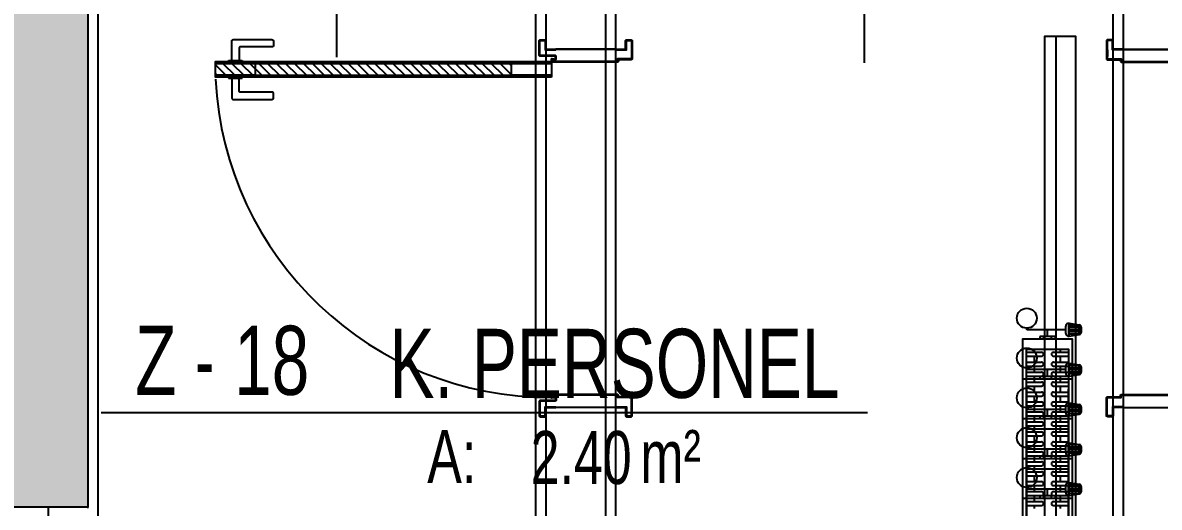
# Model space of a CAD drawing. Header units: inches. Extents: x 21 to 38546, y 13 to 15001.
# Drawn here: x 5295.4 to 5580.8, y 2432 to 2553.7 of the extents above; entities that cross this region are included whole.
import ezdxf
from ezdxf.enums import TextEntityAlignment as Align

# ---------------------------------------------------------------- set-up
doc = ezdxf.new("R2010")
doc.units = ezdxf.units.IN
doc.header["$MEASUREMENT"] = 0
doc.set_wipeout_variables(frame=1)
doc.linetypes.add('DOT', pattern=[6.35, 0, -6.35])
for name, color, linetype in [('pex_boru_dönüş', 5, 'Continuous'), ('pex_boru_gidiş', 1, 'Continuous'), ('RAST-IST-RADYATÖR-DİNAMİK BLOK', 83, 'Continuous')]:
    doc.layers.add(name, color=color, linetype=linetype)
for name, color, linetype, lineweight in [('Z_MİM_-KM-AREA-IDEN', 8, 'Continuous', 25), ('Z_MİM_-KM-BEAM-RAY', 8, 'DOT', 25), ('Z_MİM_-KM-DOOR', 8, 'Continuous', 25), ('Z_MİM_-KM-DOOR-1', 8, 'Continuous', 25), ('Z_MİM_-KM-DOOR-FRAM', 8, 'Continuous', 25), ('Z_MİM_-KM-GLAZ', 8, 'Continuous', 25), ('Z_MİM_-KM-GLAZ-IDEN', 8, 'Continuous', 25), ('Z_MİM_-KM-PATTERN-00', 8, 'Continuous', 25), ('Z_MİM_-KM-PATTERN-STRC', 8, 'Continuous', 25), ('Z_MİM_-KM-STRC-CONCRETE', 8, 'Continuous', 25), ('Z_MİM_-KM-WALL', 8, 'Continuous', 25), ('Z_MİM_-KM-WALL-PLASTER', 8, 'Continuous', 25)]:
    doc.layers.add(name, color=color, linetype=linetype, lineweight=lineweight)
doc.styles.add('Arial_4', font='arial.ttf', dxfattribs={"height": 10})
doc.styles.add('MAH', font='arial.ttf', dxfattribs={"width": 0.8, "height": 17.5})
pattern_1 = [(45, (0, 0), (-1.122532, 1.122532), [])]

# ---------------------------------------------------------------- blocks, each defined once
blk = doc.blocks.new('-KM_Kolon_ZK')
at = {"layer": 'Z_MİM_-KM-PATTERN-STRC'}
blk.add_hatch(color=256, dxfattribs=at).paths.add_polyline_path([(1955, 1600), (1980, 1600), (1980, 1450), (1955, 1450)], flags=0)
at = {"layer": 'Z_MİM_-KM-STRC-CONCRETE'}
blk.add_lwpolyline([(1955, 1600), (1980, 1600), (1980, 1450), (1955, 1450)], close=True, dxfattribs=at)
blk = doc.blocks.new('*U145')
at = {"layer": 'Z_MİM_-KM-PATTERN-00'}
h = blk.add_hatch(dxfattribs=at)
h.set_pattern_fill('ANSI31', color=256, scale=0.5, angle=180, style=0)
h.set_pattern_definition(pattern_1)
h.paths.add_polyline_path([(-93.4, -31.1), (-93.4, -105.48), (-96.4, -105.48), (-96.4, -31.1)])
at = {"layer": 'Z_MİM_-KM-DOOR-1'}
for p, q in [((-96.4, -95.48), (-96.4, -31.1)), ((-93.4, -95.48), (-93.4, -31.1)), ((-97.08, -98.75), (-96.9, -98.75)), ((-97.08, -102.21), (-97.08, -98.75)), ((-92.72, -98.75), (-92.9, -98.75)), ((-92.72, -102.21), (-92.72, -98.75)), ((-96.9, -102.21), (-97.08, -102.21)), ((-92.9, -102.21), (-92.72, -102.21))]:
    blk.add_line(p, q, dxfattribs=at)
for points in [[(-97.08, -101.39), (-102, -101.39, -0.414214), (-102.36, -101.03), (-102.36, -91.29, -0.414214), (-102, -90.92), (-100.91, -90.92, -0.414214), (-100.54, -91.29), (-100.54, -99.21, 0.414214), (-100.18, -99.57), (-97.08, -99.57)], [(-92.72, -101.39), (-87.71, -101.39, 0.414214), (-87.35, -101.03), (-87.35, -91.29, 0.414214), (-87.71, -90.92), (-88.8, -90.92, 0.414214), (-89.17, -91.29), (-89.17, -99.21, -0.414214), (-89.53, -99.57), (-92.72, -99.57)]]:
    blk.add_lwpolyline(points, format="xyb", dxfattribs=at)
blk.add_lwpolyline([(-96.4, -105.48), (-96.4, -95.48), (-93.4, -95.48), (-93.4, -105.48)], close=True, dxfattribs=at)
blk.add_wipeout([(-10, -23.5), (-10, -1.5), (-99.8, -1.3), (-99.8, -23.7)])
for points in [[(-100, -5), (-100, -2.5), (-102, -2.5, -0.414214), (-102.3, -2.2), (-102.3, -1.1, -0.414214), (-102, -0.8), (-97.6, -0.8, -0.414214), (-97.3, -1.1), (-97.3, -4.3), (-96.95, -4.3, -0.414214), (-96.7, -4.55), (-96.7, -20.9, -0.414214), (-96.9, -21.1), (-97.48, -21.1, -0.458526), (-97.58, -20.99), (-97.47, -20.21, 0.458526), (-97.57, -20.1), (-98.1, -20.1, 0.414214), (-98.2, -20.2), (-98.2, -23.9, -0.414214), (-98.5, -24.2), (-102, -24.2, -0.414214), (-102.3, -23.9), (-102.3, -22.8, -0.414214), (-102, -22.5), (-101.2, -22.5), (-100, -22.5), (-100, -20), (-100, -20)], [(-99.8, -5), (-99.8, -2.3), (-102, -2.3, -0.414214), (-102.1, -2.2), (-102.1, -1.1, -0.414214), (-102, -1), (-97.6, -1, -0.414214), (-97.5, -1.1), (-97.5, -4.5), (-96.95, -4.5, -0.414214), (-96.9, -4.55), (-96.9, -20.9), (-97.37, -20.9), (-97.27, -20.24, 0.458526), (-97.57, -19.9), (-98.1, -19.9, 0.414214), (-98.4, -20.2), (-98.4, -23.9, -0.414214), (-98.5, -24), (-102, -24, -0.414214), (-102.1, -23.9), (-102.1, -22.8, -0.414214), (-102, -22.7), (-101.2, -22.7), (-99.8, -22.7), (-99.8, -20)], [(-10, -5), (-10, -2.5), (-8, -2.5, 0.414214), (-7.7, -2.2), (-7.7, -1.1, 0.414214), (-8, -0.8), (-12.4, -0.8, 0.414214), (-12.7, -1.1), (-12.7, -4.3), (-13.05, -4.3, 0.414214), (-13.3, -4.55), (-13.3, -20.9, 0.414214), (-13.1, -21.1), (-12.52, -21.1, 0.458526), (-12.42, -20.99), (-12.53, -20.21, -0.458526), (-12.43, -20.1), (-11.9, -20.1, -0.414214), (-11.8, -20.2), (-11.8, -23.9, 0.414214), (-11.5, -24.2), (-8, -24.2, 0.414214), (-7.7, -23.9), (-7.7, -22.8, 0.414214), (-8, -22.5), (-8.8, -22.5), (-10, -22.5), (-10, -20), (-10, -20)], [(-10.2, -5), (-10.2, -2.3), (-8, -2.3, 0.414214), (-7.9, -2.2), (-7.9, -1.1, 0.414214), (-8, -1), (-12.4, -1, 0.414214), (-12.5, -1.1), (-12.5, -4.5), (-13.05, -4.5, 0.414214), (-13.1, -4.55), (-13.1, -20.9), (-12.63, -20.9), (-12.73, -20.24, -0.458526), (-12.43, -19.9), (-11.9, -19.9, -0.414214), (-11.6, -20.2), (-11.6, -23.9, 0.414214), (-11.5, -24), (-8, -24, 0.414214), (-7.9, -23.9), (-7.9, -22.8, 0.414214), (-8, -22.7), (-8.8, -22.7), (-10.2, -22.7), (-10.2, -20)]]:
    blk.add_lwpolyline(points, format="xyb", dxfattribs=at)
for points in [[(-92.9, -21.1), (-92.9, -105.48), (-96.9, -105.48), (-96.9, -21.1)], [(-96.4, -31.1), (-96.4, -21.1), (-93.4, -21.1), (-93.4, -31.1)]]:
    blk.add_lwpolyline(points, close=True, dxfattribs=at)
at = {"layer": 'Z_MİM_-KM-DOOR-FRAM', "ltscale": 0.2}
blk.add_arc((-96.64, -21.46), 84.12, 272.8839, 0.1342, dxfattribs=at)
at = {"layer": 'Z_MİM_-KM-WALL'}
for p, q in [((-100, -5), (-100, -20)), ((-10, -5), (-10, -20))]:
    blk.add_line(p, q, dxfattribs=at)
blk = doc.blocks.new('*U184')
at = {"layer": 'Z_MİM_-KM-GLAZ-IDEN', "ltscale": 1.5}
blk.add_line((27.5, -37.02), (27.5, 70.02), dxfattribs=at)
blk = doc.blocks.new('*U195')
at = {"layer": 'Z_MİM_-KM-PATTERN-00'}
h = blk.add_hatch(dxfattribs=at)
h.set_pattern_fill('ANSI31', color=256, scale=0.5, angle=180, style=0)
h.set_pattern_definition(pattern_1)
h.paths.add_polyline_path([(-93.4, 11.1), (-93.4, 85.48), (-96.4, 85.48), (-96.4, 11.1)])
at = {"layer": 'Z_MİM_-KM-DOOR-1'}
for p, q in [((-96.9, 82.21), (-97.08, 82.21)), ((-97.08, 82.21), (-97.08, 78.75)), ((-92.9, 82.21), (-92.72, 82.21)), ((-92.72, 82.21), (-92.72, 78.75)), ((-97.08, 78.75), (-96.9, 78.75)), ((-92.72, 78.75), (-92.9, 78.75)), ((-96.4, 75.48), (-96.4, 11.1)), ((-93.4, 75.48), (-93.4, 11.1))]:
    blk.add_line(p, q, dxfattribs=at)
blk.add_lwpolyline([(-96.4, 85.48), (-96.4, 75.48), (-93.4, 75.48), (-93.4, 85.48)], close=True, dxfattribs=at)
for points in [[(-97.08, 81.39), (-102, 81.39, 0.414214), (-102.36, 81.03), (-102.36, 71.29, 0.414214), (-102, 70.92), (-100.91, 70.92, 0.414214), (-100.54, 71.29), (-100.54, 79.21, -0.414214), (-100.18, 79.57), (-97.08, 79.57)], [(-92.72, 81.39), (-87.71, 81.39, -0.414214), (-87.35, 81.03), (-87.35, 71.29, -0.414214), (-87.71, 70.92), (-88.8, 70.92, -0.414214), (-89.17, 71.29), (-89.17, 79.21, 0.414214), (-89.53, 79.57), (-92.72, 79.57)]]:
    blk.add_lwpolyline(points, format="xyb", dxfattribs=at)
blk.add_wipeout([(-10, 3.5), (-10, -18.5), (-99.8, -18.7), (-99.8, 3.7)])
for points in [[(-92.9, 1.1), (-92.9, 85.48), (-96.9, 85.48), (-96.9, 1.1)], [(-96.4, 11.1), (-96.4, 1.1), (-93.4, 1.1), (-93.4, 11.1)]]:
    blk.add_lwpolyline(points, close=True, dxfattribs=at)
for points in [[(-100, -15), (-100, -17.5), (-102, -17.5, 0.414214), (-102.3, -17.8), (-102.3, -18.9, 0.414214), (-102, -19.2), (-97.6, -19.2, 0.414214), (-97.3, -18.9), (-97.3, -15.7), (-96.95, -15.7, 0.414214), (-96.7, -15.45), (-96.7, 0.9, 0.414214), (-96.9, 1.1), (-97.48, 1.1, 0.458526), (-97.58, 0.99), (-97.47, 0.21, -0.458526), (-97.57, 0.1), (-98.1, 0.1, -0.414214), (-98.2, 0.2), (-98.2, 3.9, 0.414214), (-98.5, 4.2), (-102, 4.2, 0.414214), (-102.3, 3.9), (-102.3, 2.8, 0.414214), (-102, 2.5), (-101.2, 2.5), (-100, 2.5), (-100, 0), (-100, 0)], [(-99.8, -15), (-99.8, -17.7), (-102, -17.7, 0.414214), (-102.1, -17.8), (-102.1, -18.9, 0.414214), (-102, -19), (-97.6, -19, 0.414214), (-97.5, -18.9), (-97.5, -15.5), (-96.95, -15.5, 0.414214), (-96.9, -15.45), (-96.9, 0.9), (-97.37, 0.9), (-97.27, 0.24, -0.458526), (-97.57, -0.1), (-98.1, -0.1, -0.414214), (-98.4, 0.2), (-98.4, 3.9, 0.414214), (-98.5, 4), (-102, 4, 0.414214), (-102.1, 3.9), (-102.1, 2.8, 0.414214), (-102, 2.7), (-101.2, 2.7), (-99.8, 2.7), (-99.8, 0)], [(-10, -15), (-10, -17.5), (-8, -17.5, -0.414214), (-7.7, -17.8), (-7.7, -18.9, -0.414214), (-8, -19.2), (-12.4, -19.2, -0.414214), (-12.7, -18.9), (-12.7, -15.7), (-13.05, -15.7, -0.414214), (-13.3, -15.45), (-13.3, 0.9, -0.414214), (-13.1, 1.1), (-12.52, 1.1, -0.458526), (-12.42, 0.99), (-12.53, 0.21, 0.458526), (-12.43, 0.1), (-11.9, 0.1, 0.414214), (-11.8, 0.2), (-11.8, 3.9, -0.414214), (-11.5, 4.2), (-8, 4.2, -0.414214), (-7.7, 3.9), (-7.7, 2.8, -0.414214), (-8, 2.5), (-8.8, 2.5), (-10, 2.5), (-10, 0), (-10, 0)], [(-10.2, -15), (-10.2, -17.7), (-8, -17.7, -0.414214), (-7.9, -17.8), (-7.9, -18.9, -0.414214), (-8, -19), (-12.4, -19, -0.414214), (-12.5, -18.9), (-12.5, -15.5), (-13.05, -15.5, -0.414214), (-13.1, -15.45), (-13.1, 0.9), (-12.63, 0.9), (-12.73, 0.24, 0.458526), (-12.43, -0.1), (-11.9, -0.1, 0.414214), (-11.6, 0.2), (-11.6, 3.9, -0.414214), (-11.5, 4), (-8, 4, -0.414214), (-7.9, 3.9), (-7.9, 2.8, -0.414214), (-8, 2.7), (-8.8, 2.7), (-10.2, 2.7), (-10.2, 0)]]:
    blk.add_lwpolyline(points, format="xyb", dxfattribs=at)
at = {"layer": 'Z_MİM_-KM-DOOR-FRAM', "ltscale": 0.2}
blk.add_arc((-96.64, 1.46), 84.12, 359.8658, 87.1161, dxfattribs=at)
at = {"layer": 'Z_MİM_-KM-WALL'}
for p, q in [((-100, -15), (-100, 0)), ((-10, -15), (-10, 0))]:
    blk.add_line(p, q, dxfattribs=at)
blk = doc.blocks.new('*U206')
at = {"layer": 'Z_MİM_-KM-GLAZ-IDEN', "ltscale": 1.5}
blk.add_line((50, -38.52), (50, 68.52), dxfattribs=at)
blk = doc.blocks.new('-KM_Kiriş İzi_ZK')
at = {"layer": 'Z_MİM_-KM-BEAM-RAY'}
blk.add_line((1980, 1450), (1980, 1140), dxfattribs=at)
blk = doc.blocks.new('*U121')
blk.add_line((0, 0), (192.45, 0))
at = {"color": 7, "style": 'MAH', "width": 0.6}
blk.add_text('-', height=17.07, dxfattribs=at).set_placement((25.99, 13.11), align=Align.MIDDLE_CENTER)
at = {"color": 7, "style": 'Arial_4', "width": 0.7}
for s, p in [('A:', (81.91, -17.69)), ('m² ', (135.42, -17.69))]:
    blk.add_text(s, height=13.333, dxfattribs=at).set_placement(p)
for tag, p in [('K', (8.57, 13.11)), ('00', (33.43, 13.11)), ('MAHALADI', (72.42, 12.35))]:
    blk.add_attdef(tag, text='', height=17.33, dxfattribs=at).set_placement(p, align=Align.MIDDLE_LEFT)
blk.add_attdef('27.00', text='', height=13.33, dxfattribs=at).set_placement((133.25, -11.29), align=Align.MIDDLE_RIGHT)
blk = doc.blocks.new('IS_RADYATOR-PLAN-160')
at = {"layer": 'RAST-IST-RADYATÖR-DİNAMİK BLOK', "color": 7}
for p, q in [((157.39, 11.44), (157.78, 11.44)), ((157.39, 1.67), (157.39, 11.44)), ((155.67, 6.25), (157.39, 6.25)), ((159.01, 0.97), (155.76, 0.97)), ((155.77, 0.83), (159, 0.83)), ((155.77, 0.83), (156.17, -1.7)), ((156.31, -1.7), (156.31, 0.83)), ((156.46, 1.67), (158.31, 1.67)), ((156.83, -1.7), (156.83, 0.83)), ((157.38, -1.7), (157.38, 0.83)), ((157.91, -1.7), (157.91, 0.83)), ((158.47, -1.7), (158.47, 0.83)), ((159, 0.83), (158.6, -1.7)), ((156.17, -1.7), (158.6, -1.7)), ((156.41, -2.11), (158.36, -2.11)), ((156.86, -2.27), (157.91, -2.27))]:
    blk.add_line(p, q, dxfattribs=at)
at = {"layer": 'RAST-IST-RADYATÖR-DİNAMİK BLOK'}
for p, q in [((155.67, 8.18), (155, 8.18)), ((155.67, 7.21), (155, 7.21)), ((155.67, 7.21), (155.67, 8.18)), ((155.67, 5.29), (155.67, 7.21)), ((155.67, 5.29), (155, 5.29)), ((155.67, 4.32), (155, 4.32)), ((155.67, 4.32), (155.67, 5.29))]:
    blk.add_line(p, q, dxfattribs=at)
blk.add_lwpolyline([(-5, 0), (155, 0), (155, 12.5), (-5, 12.5)], dxfattribs=at)
at = {"layer": 'RAST-IST-RADYATÖR-DİNAMİK BLOK', "color": 10}
blk.add_circle((160.28, 11.44), 2.5, dxfattribs=at)
at = {"layer": 'RAST-IST-RADYATÖR-DİNAMİK BLOK', "color": 7}
for centre, start, end in [((156.46, 0.97), 90, 191.1518), ((158.31, 0.97), 348.8482, 90), ((156.86, -1.57), 191.1518, 270), ((157.91, -1.57), 270, 348.8482)]:
    blk.add_arc(centre, 0.702, start, end, dxfattribs=at)
blk = doc.blocks.new('IS_RADYATOR-PLAN-170')
at = {"layer": 'RAST-IST-RADYATÖR-DİNAMİK BLOK', "color": 7}
for p, q in [((153.25, 11.5), (153.25, 7.75)), ((154.25, 11.5), (154.25, 7.75)), ((155.75, 11.5), (155.75, 7.75)), ((156.75, 11.5), (156.75, 7.75)), ((158.25, 11.5), (158.25, 7.75)), ((159.25, 11.5), (159.25, 7.75)), ((160.75, 11.5), (160.75, 7.75)), ((161.75, 11.5), (161.75, 7.75)), ((167.39, 11.44), (167.78, 11.44)), ((167.39, 1.67), (167.39, 11.44)), ((152.5, 9.5), (153.25, 9.5)), ((154.25, 9.5), (155, 9.5)), ((155, 9.5), (155.75, 9.5)), ((156.75, 9.5), (157.5, 9.5)), ((157.5, 9.5), (158.25, 9.5)), ((159.25, 9.5), (160, 9.5)), ((160, 9.5), (160.75, 9.5)), ((161.75, 9.5), (162.5, 9.5)), ((165.67, 6.25), (167.39, 6.25)), ((152.5, 3), (153.25, 3)), ((153.25, 4.75), (153.25, 1)), ((154.25, 4.75), (154.25, 1)), ((154.25, 3), (155, 3)), ((155, 3), (155.75, 3)), ((155.75, 4.75), (155.75, 1)), ((156.75, 4.75), (156.75, 1)), ((156.75, 3), (157.5, 3)), ((157.5, 3), (158.25, 3)), ((158.25, 4.75), (158.25, 1)), ((159.25, 4.75), (159.25, 1)), ((159.25, 3), (160, 3)), ((160, 3), (160.75, 3)), ((160.75, 4.75), (160.75, 1)), ((161.75, 4.75), (161.75, 1)), ((161.75, 3), (162.5, 3)), ((169.01, 0.97), (165.76, 0.97)), ((165.77, 0.83), (169, 0.83)), ((165.77, 0.83), (166.17, -1.7)), ((166.31, -1.7), (166.31, 0.83)), ((166.46, 1.67), (168.31, 1.67)), ((166.83, -1.7), (166.83, 0.83)), ((167.38, -1.7), (167.38, 0.83)), ((167.91, -1.7), (167.91, 0.83)), ((168.47, -1.7), (168.47, 0.83)), ((169, 0.83), (168.6, -1.7)), ((166.17, -1.7), (168.6, -1.7)), ((166.41, -2.11), (168.36, -2.11)), ((166.86, -2.27), (167.91, -2.27))]:
    blk.add_line(p, q, dxfattribs=at)
at = {"layer": 'RAST-IST-RADYATÖR-DİNAMİK BLOK'}
for p, q in [((165.67, 8.18), (165, 8.18)), ((165.67, 7.21), (165, 7.21)), ((165.67, 7.21), (165.67, 8.18)), ((165.67, 5.29), (165.67, 7.21)), ((165.67, 5.29), (165, 5.29)), ((165.67, 4.32), (165, 4.32)), ((165.67, 4.32), (165.67, 5.29))]:
    blk.add_line(p, q, dxfattribs=at)
for points in [[(-5, 0), (165, 0), (165, 12.5), (-5, 12.5)], [(-2.5, 11.5), (162.5, 11.5), (162.5, 1), (-2.5, 1)]]:
    blk.add_lwpolyline(points, dxfattribs=at)
at = {"layer": 'RAST-IST-RADYATÖR-DİNAMİK BLOK', "color": 10}
blk.add_circle((170.28, 11.44), 2.5, dxfattribs=at)
at = {"layer": 'RAST-IST-RADYATÖR-DİNAMİK BLOK', "color": 7}
for centre, radius, start, end in [((153.75, 7.75), 0.5, 180, 0), ((156.25, 7.75), 0.5, 180, 0), ((158.75, 7.75), 0.5, 180, 0), ((161.25, 7.75), 0.5, 180, 0), ((153.75, 4.75), 0.5, 0, 180), ((156.25, 4.75), 0.5, 0, 180), ((158.75, 4.75), 0.5, 0, 180), ((161.25, 4.75), 0.5, 0, 180), ((166.46, 0.97), 0.702, 90, 191.1518), ((168.31, 0.97), 0.702, 348.8482, 90), ((166.86, -1.57), 0.702, 191.1518, 270), ((167.91, -1.57), 0.702, 270, 348.8482)]:
    blk.add_arc(centre, radius, start, end, dxfattribs=at)
blk = doc.blocks.new('IS_RADYATOR-PLAN-180')
at = {"layer": 'RAST-IST-RADYATÖR-DİNAMİK BLOK', "color": 7}
for p, q in [((153.25, 11.5), (153.25, 7.75)), ((154.25, 11.5), (154.25, 7.75)), ((155.75, 11.5), (155.75, 7.75)), ((156.75, 11.5), (156.75, 7.75)), ((158.25, 11.5), (158.25, 7.75)), ((159.25, 11.5), (159.25, 7.75)), ((160.75, 11.5), (160.75, 7.75)), ((161.75, 11.5), (161.75, 7.75)), ((163.25, 11.5), (163.25, 7.75)), ((164.25, 11.5), (164.25, 7.75)), ((165.75, 11.5), (165.75, 7.75)), ((166.75, 11.5), (166.75, 7.75)), ((168.25, 11.5), (168.25, 7.75)), ((169.25, 11.5), (169.25, 7.75)), ((170.75, 11.5), (170.75, 7.75)), ((171.75, 11.5), (171.75, 7.75)), ((177.39, 11.44), (177.78, 11.44)), ((177.39, 1.67), (177.39, 11.44)), ((152.5, 9.5), (153.25, 9.5)), ((154.25, 9.5), (155, 9.5)), ((155, 9.5), (155.75, 9.5)), ((156.75, 9.5), (157.5, 9.5)), ((157.5, 9.5), (158.25, 9.5)), ((159.25, 9.5), (160, 9.5)), ((160, 9.5), (160.75, 9.5)), ((161.75, 9.5), (162.5, 9.5)), ((162.5, 9.5), (163.25, 9.5)), ((164.25, 9.5), (165, 9.5)), ((165, 9.5), (165.75, 9.5)), ((166.75, 9.5), (167.5, 9.5)), ((167.5, 9.5), (168.25, 9.5)), ((169.25, 9.5), (170, 9.5)), ((170, 9.5), (170.75, 9.5)), ((171.75, 9.5), (172.5, 9.5)), ((175.67, 6.25), (177.39, 6.25)), ((152.5, 3), (153.25, 3)), ((153.25, 4.75), (153.25, 1)), ((154.25, 4.75), (154.25, 1)), ((154.25, 3), (155, 3)), ((155, 3), (155.75, 3)), ((155.75, 4.75), (155.75, 1)), ((156.75, 4.75), (156.75, 1)), ((156.75, 3), (157.5, 3)), ((157.5, 3), (158.25, 3)), ((158.25, 4.75), (158.25, 1)), ((159.25, 4.75), (159.25, 1)), ((159.25, 3), (160, 3)), ((160, 3), (160.75, 3)), ((160.75, 4.75), (160.75, 1)), ((161.75, 4.75), (161.75, 1)), ((161.75, 3), (162.5, 3)), ((162.5, 3), (163.25, 3)), ((163.25, 4.75), (163.25, 1)), ((164.25, 4.75), (164.25, 1)), ((164.25, 3), (165, 3)), ((165, 3), (165.75, 3)), ((165.75, 4.75), (165.75, 1)), ((166.75, 4.75), (166.75, 1)), ((166.75, 3), (167.5, 3)), ((167.5, 3), (168.25, 3)), ((168.25, 4.75), (168.25, 1)), ((169.25, 4.75), (169.25, 1)), ((169.25, 3), (170, 3)), ((170, 3), (170.75, 3)), ((170.75, 4.75), (170.75, 1)), ((171.75, 4.75), (171.75, 1)), ((171.75, 3), (172.5, 3)), ((179.01, 0.97), (175.76, 0.97)), ((175.77, 0.83), (179, 0.83)), ((175.77, 0.83), (176.17, -1.7)), ((176.31, -1.7), (176.31, 0.83)), ((176.46, 1.67), (178.31, 1.67)), ((176.83, -1.7), (176.83, 0.83)), ((177.38, -1.7), (177.38, 0.83)), ((177.91, -1.7), (177.91, 0.83)), ((178.47, -1.7), (178.47, 0.83)), ((179, 0.83), (178.6, -1.7)), ((176.17, -1.7), (178.6, -1.7)), ((176.41, -2.11), (178.36, -2.11)), ((176.86, -2.27), (177.91, -2.27))]:
    blk.add_line(p, q, dxfattribs=at)
at = {"layer": 'RAST-IST-RADYATÖR-DİNAMİK BLOK'}
for p, q in [((175.67, 8.18), (175, 8.18)), ((175.67, 7.21), (175, 7.21)), ((175.67, 7.21), (175.67, 8.18)), ((175.67, 5.29), (175.67, 7.21)), ((175.67, 5.29), (175, 5.29)), ((175.67, 4.32), (175, 4.32)), ((175.67, 4.32), (175.67, 5.29))]:
    blk.add_line(p, q, dxfattribs=at)
for points in [[(-5, 0), (175, 0), (175, 12.5), (-5, 12.5)], [(-2.5, 11.5), (172.5, 11.5), (172.5, 1), (-2.5, 1)]]:
    blk.add_lwpolyline(points, dxfattribs=at)
at = {"layer": 'RAST-IST-RADYATÖR-DİNAMİK BLOK', "color": 10}
blk.add_circle((180.28, 11.44), 2.5, dxfattribs=at)
at = {"layer": 'RAST-IST-RADYATÖR-DİNAMİK BLOK', "color": 7}
for centre, radius, start, end in [((153.75, 7.75), 0.5, 180, 0), ((156.25, 7.75), 0.5, 180, 0), ((158.75, 7.75), 0.5, 180, 0), ((161.25, 7.75), 0.5, 180, 0), ((163.75, 7.75), 0.5, 180, 0), ((166.25, 7.75), 0.5, 180, 0), ((168.75, 7.75), 0.5, 180, 0), ((171.25, 7.75), 0.5, 180, 0), ((153.75, 4.75), 0.5, 0, 180), ((156.25, 4.75), 0.5, 0, 180), ((158.75, 4.75), 0.5, 0, 180), ((161.25, 4.75), 0.5, 0, 180), ((163.75, 4.75), 0.5, 0, 180), ((166.25, 4.75), 0.5, 0, 180), ((168.75, 4.75), 0.5, 0, 180), ((171.25, 4.75), 0.5, 0, 180), ((176.46, 0.97), 0.702, 90, 191.1518), ((178.31, 0.97), 0.702, 348.8482, 90), ((176.86, -1.57), 0.702, 191.1518, 270), ((177.91, -1.57), 0.702, 270, 348.8482)]:
    blk.add_arc(centre, radius, start, end, dxfattribs=at)
blk = doc.blocks.new('IS_RADYATOR-PLAN-190')
at = {"layer": 'RAST-IST-RADYATÖR-DİNAMİK BLOK', "color": 7}
for p, q in [((153.25, 11.5), (153.25, 7.75)), ((154.25, 11.5), (154.25, 7.75)), ((155.75, 11.5), (155.75, 7.75)), ((156.75, 11.5), (156.75, 7.75)), ((158.25, 11.5), (158.25, 7.75)), ((159.25, 11.5), (159.25, 7.75)), ((160.75, 11.5), (160.75, 7.75)), ((161.75, 11.5), (161.75, 7.75)), ((163.25, 11.5), (163.25, 7.75)), ((164.25, 11.5), (164.25, 7.75)), ((165.75, 11.5), (165.75, 7.75)), ((166.75, 11.5), (166.75, 7.75)), ((168.25, 11.5), (168.25, 7.75)), ((169.25, 11.5), (169.25, 7.75)), ((170.75, 11.5), (170.75, 7.75)), ((171.75, 11.5), (171.75, 7.75)), ((173.25, 11.5), (173.25, 7.75)), ((174.25, 11.5), (174.25, 7.75)), ((175.75, 11.5), (175.75, 7.75)), ((176.75, 11.5), (176.75, 7.75)), ((178.25, 11.5), (178.25, 7.75)), ((179.25, 11.5), (179.25, 7.75)), ((180.75, 11.5), (180.75, 7.75)), ((181.75, 11.5), (181.75, 7.75)), ((187.39, 11.44), (187.78, 11.44)), ((187.39, 1.67), (187.39, 11.44)), ((152.5, 9.5), (153.25, 9.5)), ((154.25, 9.5), (155, 9.5)), ((155, 9.5), (155.75, 9.5)), ((156.75, 9.5), (157.5, 9.5)), ((157.5, 9.5), (158.25, 9.5)), ((159.25, 9.5), (160, 9.5)), ((160, 9.5), (160.75, 9.5)), ((161.75, 9.5), (162.5, 9.5)), ((162.5, 9.5), (163.25, 9.5)), ((164.25, 9.5), (165, 9.5)), ((165, 9.5), (165.75, 9.5)), ((166.75, 9.5), (167.5, 9.5)), ((167.5, 9.5), (168.25, 9.5)), ((169.25, 9.5), (170, 9.5)), ((170, 9.5), (170.75, 9.5)), ((171.75, 9.5), (172.5, 9.5)), ((172.5, 9.5), (173.25, 9.5)), ((174.25, 9.5), (175, 9.5)), ((175, 9.5), (175.75, 9.5)), ((176.75, 9.5), (177.5, 9.5)), ((177.5, 9.5), (178.25, 9.5)), ((179.25, 9.5), (180, 9.5)), ((180, 9.5), (180.75, 9.5)), ((181.75, 9.5), (182.5, 9.5)), ((185.67, 6.25), (187.39, 6.25)), ((152.5, 3), (153.25, 3)), ((153.25, 4.75), (153.25, 1)), ((154.25, 4.75), (154.25, 1)), ((154.25, 3), (155, 3)), ((155, 3), (155.75, 3)), ((155.75, 4.75), (155.75, 1)), ((156.75, 4.75), (156.75, 1)), ((156.75, 3), (157.5, 3)), ((157.5, 3), (158.25, 3)), ((158.25, 4.75), (158.25, 1)), ((159.25, 4.75), (159.25, 1)), ((159.25, 3), (160, 3)), ((160, 3), (160.75, 3)), ((160.75, 4.75), (160.75, 1)), ((161.75, 4.75), (161.75, 1)), ((161.75, 3), (162.5, 3)), ((162.5, 3), (163.25, 3)), ((163.25, 4.75), (163.25, 1)), ((164.25, 4.75), (164.25, 1)), ((164.25, 3), (165, 3)), ((165, 3), (165.75, 3)), ((165.75, 4.75), (165.75, 1)), ((166.75, 4.75), (166.75, 1)), ((166.75, 3), (167.5, 3)), ((167.5, 3), (168.25, 3)), ((168.25, 4.75), (168.25, 1)), ((169.25, 4.75), (169.25, 1)), ((169.25, 3), (170, 3)), ((170, 3), (170.75, 3)), ((170.75, 4.75), (170.75, 1)), ((171.75, 4.75), (171.75, 1)), ((171.75, 3), (172.5, 3)), ((172.5, 3), (173.25, 3)), ((173.25, 4.75), (173.25, 1)), ((174.25, 4.75), (174.25, 1)), ((174.25, 3), (175, 3)), ((175, 3), (175.75, 3)), ((175.75, 4.75), (175.75, 1)), ((176.75, 4.75), (176.75, 1)), ((176.75, 3), (177.5, 3)), ((177.5, 3), (178.25, 3)), ((178.25, 4.75), (178.25, 1)), ((179.25, 4.75), (179.25, 1)), ((179.25, 3), (180, 3)), ((180, 3), (180.75, 3)), ((180.75, 4.75), (180.75, 1)), ((181.75, 4.75), (181.75, 1)), ((181.75, 3), (182.5, 3)), ((189.01, 0.97), (185.76, 0.97)), ((185.77, 0.83), (189, 0.83)), ((185.77, 0.83), (186.17, -1.7)), ((186.31, -1.7), (186.31, 0.83)), ((186.46, 1.67), (188.31, 1.67)), ((186.83, -1.7), (186.83, 0.83)), ((187.38, -1.7), (187.38, 0.83)), ((187.91, -1.7), (187.91, 0.83)), ((188.47, -1.7), (188.47, 0.83)), ((189, 0.83), (188.6, -1.7)), ((186.17, -1.7), (188.6, -1.7)), ((186.41, -2.11), (188.36, -2.11)), ((186.86, -2.27), (187.91, -2.27))]:
    blk.add_line(p, q, dxfattribs=at)
at = {"layer": 'RAST-IST-RADYATÖR-DİNAMİK BLOK'}
for p, q in [((185.67, 8.18), (185, 8.18)), ((185.67, 7.21), (185, 7.21)), ((185.67, 7.21), (185.67, 8.18)), ((185.67, 5.29), (185.67, 7.21)), ((185.67, 5.29), (185, 5.29)), ((185.67, 4.32), (185, 4.32)), ((185.67, 4.32), (185.67, 5.29))]:
    blk.add_line(p, q, dxfattribs=at)
for points in [[(-5, 0), (185, 0), (185, 12.5), (-5, 12.5)], [(182.5, 11.5), (-2.5, 11.5), (-2.5, 1), (182.5, 1)]]:
    blk.add_lwpolyline(points, dxfattribs=at)
at = {"layer": 'RAST-IST-RADYATÖR-DİNAMİK BLOK', "color": 10}
blk.add_circle((190.28, 11.44), 2.5, dxfattribs=at)
at = {"layer": 'RAST-IST-RADYATÖR-DİNAMİK BLOK', "color": 7}
for centre, radius, start, end in [((153.75, 7.75), 0.5, 180, 0), ((156.25, 7.75), 0.5, 180, 0), ((158.75, 7.75), 0.5, 180, 0), ((161.25, 7.75), 0.5, 180, 0), ((163.75, 7.75), 0.5, 180, 0), ((166.25, 7.75), 0.5, 180, 0), ((168.75, 7.75), 0.5, 180, 0), ((171.25, 7.75), 0.5, 180, 0), ((173.75, 7.75), 0.5, 180, 0), ((176.25, 7.75), 0.5, 180, 0), ((178.75, 7.75), 0.5, 180, 0), ((181.25, 7.75), 0.5, 180, 0), ((153.75, 4.75), 0.5, 0, 180), ((156.25, 4.75), 0.5, 0, 180), ((158.75, 4.75), 0.5, 0, 180), ((161.25, 4.75), 0.5, 0, 180), ((163.75, 4.75), 0.5, 0, 180), ((166.25, 4.75), 0.5, 0, 180), ((168.75, 4.75), 0.5, 0, 180), ((171.25, 4.75), 0.5, 0, 180), ((173.75, 4.75), 0.5, 0, 180), ((176.25, 4.75), 0.5, 0, 180), ((178.75, 4.75), 0.5, 0, 180), ((181.25, 4.75), 0.5, 0, 180), ((186.46, 0.97), 0.702, 90, 191.1518), ((188.31, 0.97), 0.702, 348.8482, 90), ((186.86, -1.57), 0.702, 191.1518, 270), ((187.91, -1.57), 0.702, 270, 348.8482)]:
    blk.add_arc(centre, radius, start, end, dxfattribs=at)
blk = doc.blocks.new('IS_RADYATOR-PLAN-200')
at = {"layer": 'RAST-IST-RADYATÖR-DİNAMİK BLOK', "color": 7}
for p, q in [((158.25, 11.5), (158.25, 7.75)), ((159.25, 11.5), (159.25, 7.75)), ((160.75, 11.5), (160.75, 7.75)), ((161.75, 11.5), (161.75, 7.75)), ((163.25, 11.5), (163.25, 7.75)), ((164.25, 11.5), (164.25, 7.75)), ((165.75, 11.5), (165.75, 7.75)), ((166.75, 11.5), (166.75, 7.75)), ((168.25, 11.5), (168.25, 7.75)), ((169.25, 11.5), (169.25, 7.75)), ((170.75, 11.5), (170.75, 7.75)), ((171.75, 11.5), (171.75, 7.75)), ((173.25, 11.5), (173.25, 7.75)), ((174.25, 11.5), (174.25, 7.75)), ((175.75, 11.5), (175.75, 7.75)), ((176.75, 11.5), (176.75, 7.75)), ((178.25, 11.5), (178.25, 7.75)), ((179.25, 11.5), (179.25, 7.75)), ((180.75, 11.5), (180.75, 7.75)), ((181.75, 11.5), (181.75, 7.75)), ((183.25, 11.5), (183.25, 7.75)), ((184.25, 11.5), (184.25, 7.75)), ((185.75, 11.5), (185.75, 7.75)), ((186.75, 11.5), (186.75, 7.75)), ((188.25, 11.5), (188.25, 7.75)), ((189.25, 11.5), (189.25, 7.75)), ((190.75, 11.5), (190.75, 7.75)), ((191.75, 11.5), (191.75, 7.75)), ((193.25, 11.5), (193.25, 7.75)), ((194.25, 11.5), (194.25, 7.75)), ((195.75, 11.5), (195.75, 7.75)), ((196.75, 11.5), (196.75, 7.75)), ((202.39, 11.44), (202.78, 11.44)), ((202.39, 1.67), (202.39, 11.44)), ((157.5, 9.5), (158.25, 9.5)), ((159.25, 9.5), (160, 9.5)), ((160, 9.5), (160.75, 9.5)), ((161.75, 9.5), (162.5, 9.5)), ((162.5, 9.5), (163.25, 9.5)), ((164.25, 9.5), (165, 9.5)), ((165, 9.5), (165.75, 9.5)), ((166.75, 9.5), (167.5, 9.5)), ((167.5, 9.5), (168.25, 9.5)), ((169.25, 9.5), (170, 9.5)), ((170, 9.5), (170.75, 9.5)), ((171.75, 9.5), (172.5, 9.5)), ((172.5, 9.5), (173.25, 9.5)), ((174.25, 9.5), (175, 9.5)), ((175, 9.5), (175.75, 9.5)), ((176.75, 9.5), (177.5, 9.5)), ((177.5, 9.5), (178.25, 9.5)), ((179.25, 9.5), (180, 9.5)), ((180, 9.5), (180.75, 9.5)), ((181.75, 9.5), (182.5, 9.5)), ((182.5, 9.5), (183.25, 9.5)), ((184.25, 9.5), (185, 9.5)), ((185, 9.5), (185.75, 9.5)), ((186.75, 9.5), (187.5, 9.5)), ((187.5, 9.5), (188.25, 9.5)), ((189.25, 9.5), (190, 9.5)), ((190, 9.5), (190.75, 9.5)), ((191.75, 9.5), (192.5, 9.5)), ((192.5, 9.5), (193.25, 9.5)), ((194.25, 9.5), (195, 9.5)), ((195, 9.5), (195.75, 9.5)), ((196.75, 9.5), (197.5, 9.5)), ((200.67, 6.25), (202.39, 6.25)), ((157.5, 3), (158.25, 3)), ((158.25, 4.75), (158.25, 1)), ((159.25, 4.75), (159.25, 1)), ((159.25, 3), (160, 3)), ((160, 3), (160.75, 3)), ((160.75, 4.75), (160.75, 1)), ((161.75, 4.75), (161.75, 1)), ((161.75, 3), (162.5, 3)), ((162.5, 3), (163.25, 3)), ((163.25, 4.75), (163.25, 1)), ((164.25, 4.75), (164.25, 1)), ((164.25, 3), (165, 3)), ((165, 3), (165.75, 3)), ((165.75, 4.75), (165.75, 1)), ((166.75, 4.75), (166.75, 1)), ((166.75, 3), (167.5, 3)), ((167.5, 3), (168.25, 3)), ((168.25, 4.75), (168.25, 1)), ((169.25, 4.75), (169.25, 1)), ((169.25, 3), (170, 3)), ((170, 3), (170.75, 3)), ((170.75, 4.75), (170.75, 1)), ((171.75, 4.75), (171.75, 1)), ((171.75, 3), (172.5, 3)), ((172.5, 3), (173.25, 3)), ((173.25, 4.75), (173.25, 1)), ((174.25, 4.75), (174.25, 1)), ((174.25, 3), (175, 3)), ((175, 3), (175.75, 3)), ((175.75, 4.75), (175.75, 1)), ((176.75, 4.75), (176.75, 1)), ((176.75, 3), (177.5, 3)), ((177.5, 3), (178.25, 3)), ((178.25, 4.75), (178.25, 1)), ((179.25, 4.75), (179.25, 1)), ((179.25, 3), (180, 3)), ((180, 3), (180.75, 3)), ((180.75, 4.75), (180.75, 1)), ((181.75, 4.75), (181.75, 1)), ((181.75, 3), (182.5, 3)), ((182.5, 3), (183.25, 3)), ((183.25, 4.75), (183.25, 1)), ((184.25, 4.75), (184.25, 1)), ((184.25, 3), (185, 3)), ((185, 3), (185.75, 3)), ((185.75, 4.75), (185.75, 1)), ((186.75, 4.75), (186.75, 1)), ((186.75, 3), (187.5, 3)), ((187.5, 3), (188.25, 3)), ((188.25, 4.75), (188.25, 1)), ((189.25, 4.75), (189.25, 1)), ((189.25, 3), (190, 3)), ((190, 3), (190.75, 3)), ((190.75, 4.75), (190.75, 1)), ((191.75, 4.75), (191.75, 1)), ((191.75, 3), (192.5, 3)), ((192.5, 3), (193.25, 3)), ((193.25, 4.75), (193.25, 1)), ((194.25, 4.75), (194.25, 1)), ((194.25, 3), (195, 3)), ((195, 3), (195.75, 3)), ((195.75, 4.75), (195.75, 1)), ((196.75, 4.75), (196.75, 1)), ((196.75, 3), (197.5, 3)), ((204.01, 0.97), (200.76, 0.97)), ((200.77, 0.83), (204, 0.83)), ((200.77, 0.83), (201.17, -1.7)), ((201.31, -1.7), (201.31, 0.83)), ((201.46, 1.67), (203.31, 1.67)), ((201.83, -1.7), (201.83, 0.83)), ((202.38, -1.7), (202.38, 0.83)), ((202.91, -1.7), (202.91, 0.83)), ((203.47, -1.7), (203.47, 0.83)), ((204, 0.83), (203.6, -1.7)), ((201.17, -1.7), (203.6, -1.7)), ((201.41, -2.11), (203.36, -2.11)), ((201.86, -2.27), (202.91, -2.27))]:
    blk.add_line(p, q, dxfattribs=at)
at = {"layer": 'RAST-IST-RADYATÖR-DİNAMİK BLOK'}
for p, q in [((200.67, 8.18), (200, 8.18)), ((200.67, 7.21), (200, 7.21)), ((200.67, 7.21), (200.67, 8.18)), ((200.67, 5.29), (200.67, 7.21)), ((200.67, 5.29), (200, 5.29)), ((200.67, 4.32), (200, 4.32)), ((200.67, 4.32), (200.67, 5.29))]:
    blk.add_line(p, q, dxfattribs=at)
for points in [[(0, 0), (200, 0), (200, 12.5), (0, 12.5)], [(2.5, 11.5), (197.5, 11.5), (197.5, 1), (2.5, 1)]]:
    blk.add_lwpolyline(points, dxfattribs=at)
at = {"layer": 'RAST-IST-RADYATÖR-DİNAMİK BLOK', "color": 10}
blk.add_circle((205.28, 11.44), 2.5, dxfattribs=at)
at = {"layer": 'RAST-IST-RADYATÖR-DİNAMİK BLOK', "color": 7}
for centre, radius, start, end in [((158.75, 7.75), 0.5, 180, 0), ((161.25, 7.75), 0.5, 180, 0), ((163.75, 7.75), 0.5, 180, 0), ((166.25, 7.75), 0.5, 180, 0), ((168.75, 7.75), 0.5, 180, 0), ((171.25, 7.75), 0.5, 180, 0), ((173.75, 7.75), 0.5, 180, 0), ((176.25, 7.75), 0.5, 180, 0), ((178.75, 7.75), 0.5, 180, 0), ((181.25, 7.75), 0.5, 180, 0), ((183.75, 7.75), 0.5, 180, 0), ((186.25, 7.75), 0.5, 180, 0), ((188.75, 7.75), 0.5, 180, 0), ((191.25, 7.75), 0.5, 180, 0), ((193.75, 7.75), 0.5, 180, 0), ((196.25, 7.75), 0.5, 180, 0), ((158.75, 4.75), 0.5, 0, 180), ((161.25, 4.75), 0.5, 0, 180), ((163.75, 4.75), 0.5, 0, 180), ((166.25, 4.75), 0.5, 0, 180), ((168.75, 4.75), 0.5, 0, 180), ((171.25, 4.75), 0.5, 0, 180), ((173.75, 4.75), 0.5, 0, 180), ((176.25, 4.75), 0.5, 0, 180), ((178.75, 4.75), 0.5, 0, 180), ((181.25, 4.75), 0.5, 0, 180), ((183.75, 4.75), 0.5, 0, 180), ((186.25, 4.75), 0.5, 0, 180), ((188.75, 4.75), 0.5, 0, 180), ((191.25, 4.75), 0.5, 0, 180), ((193.75, 4.75), 0.5, 0, 180), ((196.25, 4.75), 0.5, 0, 180), ((201.46, 0.97), 0.702, 90, 191.1518), ((203.31, 0.97), 0.702, 348.8482, 90), ((201.86, -1.57), 0.702, 191.1518, 270), ((202.91, -1.57), 0.702, 270, 348.8482)]:
    blk.add_arc(centre, radius, start, end, dxfattribs=at)
blk = doc.blocks.new('IS_U4736')
for name, p in [('IS_RADYATOR-PLAN-160', (0, 0)), ('IS_RADYATOR-PLAN-170', (0, 0)), ('IS_RADYATOR-PLAN-180', (0, 0)), ('IS_RADYATOR-PLAN-190', (0, 0)), ('IS_RADYATOR-PLAN-200', (-5, 0))]:
    blk.add_blockref(name, p)

msp = doc.modelspace()

# ---------------------------------------------------------------- linework, layer by layer
at = {"layer": 'Z_MİM_-KM-WALL'}
msp.add_line((5301.76, 2432.08), (5301.76, 2122.08), dxfattribs=at)

# ---------------------------------------------------------------- block references
at = {"layer": 'RAST-IST-RADYATÖR-DİNAMİK BLOK', "rotation": 90}
msp.add_blockref('IS_U4736', (5558.99, 2279.22), dxfattribs=at)
at = {"layer": 'Z_MİM_-KM-STRC-CONCRETE'}
msp.add_blockref('-KM_Kolon_ZK', (3331.76, 982.08), dxfattribs=at)

# ---------------------------------------------------------------- next in the draw order: block references
at = {"layer": 'Z_MİM_-KM-DOOR', "ltscale": 1.5, "rotation": 270}
for name, p in [('*U145', (5449.28, 2447.08)), ('*U195', (5586.76, 2447.08))]:
    msp.add_blockref(name, p, dxfattribs=at)

# ---------------------------------------------------------------- next in the draw order: linework, layer by layer
at = {"layer": 'Z_MİM_-KM-WALL'}
for p, q in [((5426.76, 2562.08), (5426.76, 2107.08)), ((5441.76, 2562.08), (5441.76, 2092.08)), ((5571.76, 2562.08), (5571.76, 1877.08))]:
    msp.add_line(p, q, dxfattribs=at)

# ---------------------------------------------------------------- next in the draw order: block references
at = {"layer": 'Z_MİM_-KM-AREA-IDEN'}
msp.add_blockref('*U121', (5315.07, 2455.82), dxfattribs=at).add_auto_attribs({'27.00': '2.40', '00': '18', 'K': 'Z', 'MAHALADI': 'K. PERSONEL'})
at = {"layer": 'Z_MİM_-KM-GLAZ', "ltscale": 1.5}
msp.add_blockref('*U184', (5346.76, 2582.08), dxfattribs=at)

# ---------------------------------------------------------------- next in the draw order: linework, layer by layer
at = {"layer": 'Z_MİM_-KM-WALL-PLASTER'}
msp.add_lwpolyline([(5424.26, 2559.58), (5314.26, 2559.58), (5314.26, 2429.58), (5304.21, 2429.58), (5304.21, 2359.58), (5424.26, 2359.58)], close=True, dxfattribs=at)

# ---------------------------------------------------------------- next in the draw order: block references
at = {"layer": 'Z_MİM_-KM-GLAZ', "ltscale": 1.5}
msp.add_blockref('*U206', (5456.76, 2582.11), dxfattribs=at)

# ---------------------------------------------------------------- next in the draw order: linework, layer by layer
at = {"layer": 'pex_boru_dönüş'}
msp.add_lwpolyline([(6225.78, 1876.33), (6225.78, 1818.23), (5559.88, 1818.23), (5559.88, 2550.26), (5551.99, 2550.26), (5551.99, 2271.22)], dxfattribs=at)
at = {"layer": 'pex_boru_gidiş'}
msp.add_lwpolyline([(6230.78, 1869.33), (6230.78, 1813.23), (5554.88, 1813.23), (5554.88, 2550.26), (5551.99, 2550.26), (5551.99, 2276.22)], dxfattribs=at)
at = {"layer": 'Z_MİM_-KM-WALL-PLASTER'}
msp.add_lwpolyline([(6814.26, 1859.58), (5339.26, 1859.58), (5339.26, 1944.58), (5359.26, 1944.58), (5359.26, 1879.58), (5569.26, 1879.58), (5569.26, 2559.61), (5444.26, 2559.61), (5444.26, 2089.58), (5284.26, 2089.58), (5284.26, 2554.58), (4699.26, 2554.58), (4699.26, 2089.58), (4644.26, 2089.58), (4644.26, 1859.58), (3041.76, 1859.58)], dxfattribs=at)

# ---------------------------------------------------------------- next in the draw order: block references
at = {"layer": 'Z_MİM_-KM-BEAM-RAY'}
msp.add_blockref('-KM_Kiriş İzi_ZK', (3331.71, 982.08), dxfattribs=at)

doc.saveas('drawing.dxf')
